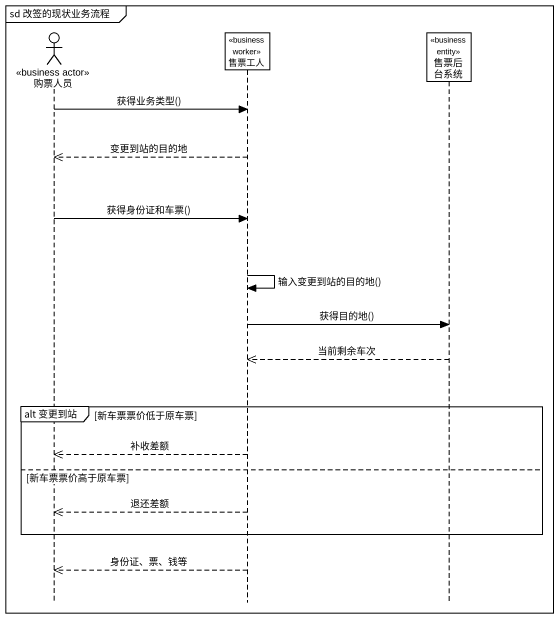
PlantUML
@startuml
mainframe sd 改签的现状业务流程
hide footbox
actor 购票人员 <<business actor>>
participant 售票工人 <<business worker>>
participant 售票后台系统 <<business entity>>

购票人员 -> 售票工人 : 获得业务类型()
售票工人 -->> 购票人员 : 变更到站的目的地
购票人员 -> 售票工人 : 获得身份证和车票()
售票工人 -> 售票工人 : 输入变更到站的目的地()
售票工人 -> 售票后台系统 : 获得目的地()
售票后台系统 -->> 售票工人 : 当前剩余车次
group alt 变更到站 [新车票票价低于原车票]
  售票工人 -->> 购票人员 : 补收差额
else 新车票票价高于原车票
  售票工人 -->> 购票人员 : 退还差额
end
售票工人 -->> 购票人员 : 身份证、票、钱等
@enduml
